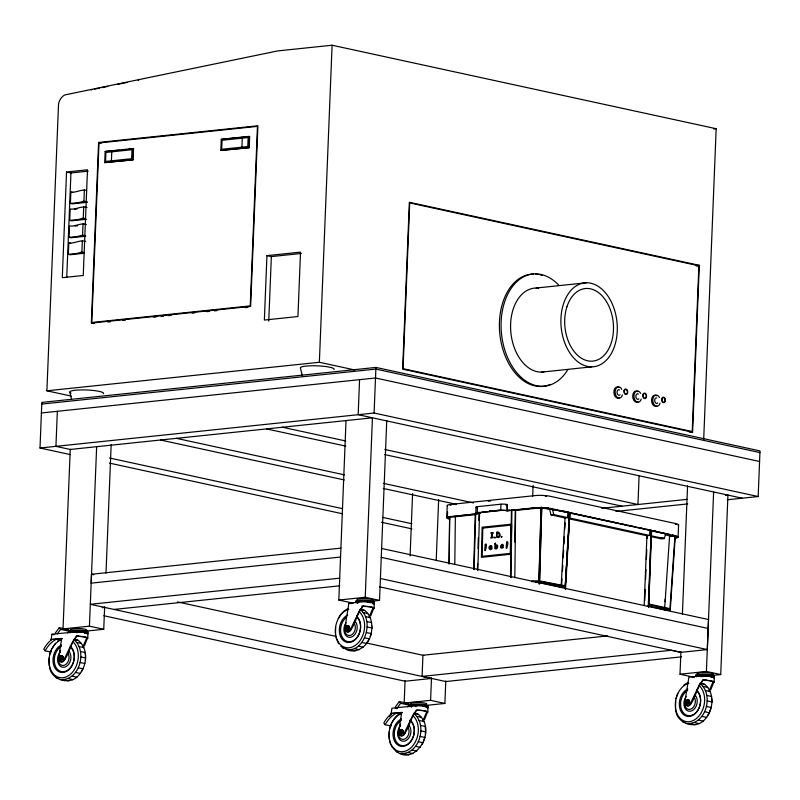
<?xml version="1.0" encoding="UTF-8"?>
<svg xmlns="http://www.w3.org/2000/svg" width="800" height="800" viewBox="0 0 800 800"><rect width="100%" height="100%" fill="white"/><g stroke="black" fill="none" stroke-linecap="round" stroke-linejoin="round"><path stroke-width="1.2" d="M62.09 655.71C64.33 656.58 63 660.87 60.6 659.97A6.87 4.66 -68.1 0 1 61.96 655.65L63.23 657.61M348.39 625.73C350.65 626.6 349.28 630.9 346.9 630A6.87 4.66 -68.1 0 1 348.26 625.67L349.53 627.63M403.24 731.69L402.18 733.75L400.62 733.9A2.26 1.65 -77.7 0 1 399.72 731.13A2.26 1.65 -77.7 0 1 401.94 729.58L403.24 731.53M449.07 563.01L449.63 516.82L449.92 517.27M449.1 564.16L449.68 516.72L450.3 516.36M454.79 564.44L455.36 517L455.98 516.75A6.41 1.02 2.3 0 1 456.86 516.59L475.32 514.65M511.06 577.69L511.9 509.62M514.81 577.84L515.63 510.43L513.77 510.03M689.55 701.72L688.48 703.77L686.92 703.92A6.87 4.66 -68.1 0 1 687.34 701.7A6.87 4.66 -68.1 0 1 688.28 699.6L689.55 701.56M510.52 576.97L511.44 509.67M514.79 542.05L515.27 509.92M511.61 525.35L510.94 554.23L481.42 557.32L482.12 527.24L511.63 524.15M473.69 569.25L475.25 513.46M477.43 569.6L477.6 563.45M478.02 548.7L478.32 537.63M478.8 520.42L478.97 514.27M538.85 580.59L541.11 507.15L539.06 580.92L534.26 580.93A13.88 2.22 2.3 0 0 532.62 581.03L531.81 581.09M539.47 580.62L541.73 507.18L539.68 580.95L565.28 585.86L565.13 588.92L569.84 512.64L562.79 510.9M474.06 569.59L475.71 513.41M477.81 570.6L479.59 512.43M648.64 607.07L651.64 530.42L646.37 529.28M569.04 518.8L646.92 535.73L649.68 535.44L649.87 529.62M648.65 607.05L651.22 530.33L569.38 512.69M340.94 548.14L91.48 574.26L91.17 583.15L340.58 557.04M644.17 605.5L646.92 535.73M648.27 606.31L651.22 530.33M70.48 454.64L40 448.01L41.83 402.4L375.93 367.42L760 450.92L758.17 496.53L727.37 499.76M71.28 396.1L46.89 390.8L58.54 104.1A11.31 8.26 -77.7 0 1 64.85 94.93L277.6 50.93L332.1 45.23L716.17 128.72L703.69 439.53M66.54 171.99L62.29 277.67L83.25 275.48L87.5 169.79L66.54 171.99L70.94 172.95L88.2 171.14M57.34 411.3L55.93 446.35L70.56 449.53M66.75 277.38L70.94 172.95M83.86 253.31L70.24 254.74L68.36 254.33L68.81 242.98C74.65 243.83 80.04 239.42 85.68 241.46M85.78 236.22L70.92 237.77L69.04 237.36L69.49 226.02C75.33 226.86 80.72 222.46 86.36 224.5M86.46 219.25L71.6 220.81L69.72 220.4L70.18 209.05C76.01 209.9 81.4 205.49 87.04 207.54M87.14 202.29L72.28 203.85L70.4 203.44L70.86 192.09C76.31 192.92 81.36 188.99 86.61 190.33M71.38 630.74L63.03 628.93L70.24 449.34M84.11 252.57L81.89 252.08L82.35 240.74M84.8 235.6L82.57 235.12L83.03 223.77M85.48 218.64L83.26 218.16L83.71 206.81M87.27 201.92L83.94 201.2L84.39 189.85M76.77 632.81L76.81 631.93M91.34 323.08L98.6 142.45L257.9 125.77L250.64 306.4L91.34 323.08L93.55 323.56M91.79 322.48L99 142.96L257.46 126.37L250.25 305.89L91.79 322.48L94.61 323.1M84.85 633.55L84.88 632.67M104.71 162.59L105.16 151.46L132.87 148.56L133.54 148.71L133.1 159.83L104.71 162.59L133.1 159.83M87.77 638.19L87.94 633.78M104.65 606.82L103.75 629.27L89.44 626.16L96.65 446.57M111.41 160.82L111.77 151.83M106 573.15L111.16 444.69M132.42 159.69L132.87 148.56M220.83 150.43L221.27 139.3L248.98 136.4L249.66 136.55L249.21 147.67L220.83 150.43L249.21 147.67M241.92 147.16L242.28 138.16M248.53 147.53L248.98 136.4M266.94 255.64L264.36 320.05L297.94 316.53L300.52 252.12L266.94 255.64L271.35 256.6L301.33 253.46M268.76 321.01L271.35 256.6M354.72 369.96L319.36 362.27L332.1 45.23M353.13 603.15L338.82 600.04L346.03 420.45M359.57 379.66L358.17 414.7L742.24 498.2M357.72 603.21L357.75 602.33M386.75 420.79L379.53 600.38L365.23 597.27L372.44 417.68M758.17 496.53L374.1 413.03L375.93 367.42M374.07 608.21L374.25 603.8M410.14 704.39L404.18 703.1L405.08 680.65M410.09 555.93L412.59 493.57M411.43 707.11L411.47 706.23M681.58 656.85L445.81 681.54L422.09 676.38L422.94 655.24L607.83 635.89M427.78 712.11L427.96 707.7M445.8 680.99L444.89 703.44L430.59 700.33L431.49 677.88M436.2 560.65L438.65 499.54M446.74 517.7L447.24 505.46M447.41 516.56L447.6 511.91M475.78 513.2L476.03 507.08M449.43 519.02A10.55 1.69 2.3 0 1 450.22 516.67L476.89 513.74A4.34 0.69 2.3 0 1 477.22 512.78L477.46 506.66L500.98 504.19A4.34 0.69 2.3 0 1 507.11 504.49L507.28 510.7L534.83 507.81A10.55 1.69 2.3 0 1 549.71 508.52M476.12 513.5L480.62 513.03L478.52 512.27M477.22 512.78L500.73 510.31L500.98 504.19M674.62 538.2A10.55 1.69 2.3 0 0 675.42 535.85L549.26 508.57A9.94 1.59 2.3 0 0 535.23 507.9L507.23 510.83L507.11 504.49M532.67 496.28L533.1 485.41M538.94 583.98L539.04 581.53L534.24 581.55A13.88 2.22 2.3 0 0 532.6 581.64L531.79 581.7M539.56 584.01L539.65 581.56L542.36 581.76L565.25 586.47L561.1 586.91L539.41 582.46L539.65 581.56M639.11 475.51L637.94 504.51L384.74 449.46M644.74 600.7L645.19 589.47M645.58 579.49L645.98 569.51M646.38 559.53L646.78 549.55M647.23 538.32L647.33 535.82M678.1 537.17L678.59 524.94M694.31 677.33L680 674.22L680.91 651.77M682.41 614.35L687.57 485.89M692.23 431.55L698.89 265.8L409.71 202.93L403.05 368.68L692.23 431.55L689.09 431.88M692.59 432.19L699.29 265.32L409.35 202.29L402.65 369.15L692.59 432.19L690.27 432.43M701.01 676.79L701.04 675.91M703.1 676.76L703.13 675.87M727.94 494.97L720.72 674.56L706.41 671.45L713.63 491.86M379.66 586.85L680.92 652.35L707.33 649.58L708.54 619.55L381.62 548.47M711.17 677.5L711.2 676.61M714.09 682.14L714.27 677.72M549.72 509.6L550.99 514.87L565.03 517.93L567.8 517.64L568.04 512.69C559.21 510.44 550.48 509.34 541.56 508.08M568.21 517.73L568.38 514.25M561.52 587.53L562.01 578.84M562.43 571.39L562.78 565.19M563.2 557.74L563.62 550.29M563.98 544.08L564.4 536.64M564.82 529.19L565.17 522.98M565.53 589.58L569.84 512.64L568.04 512.69M561.2 585.05L565.03 517.93M562.16 586.19L565.28 585.86L569.42 512.55L565.97 511.69M565.28 585.86L569.84 512.64M665.07 601.72L665.23 599.24M664.69 607.82L669.6 535.93L675.29 536.21L674.62 535.57M674.91 536.55L669.92 609.69M666.88 609.18L670.29 609.34L675.29 536.21M49.19 658.04L49.21 665.69M63.23 657.71L62.9 658.94M59.89 679.5C79.5 681.62 88.08 650.68 73.59 639.42L78.37 640.46C89.45 649.57 86.89 668.19 76.88 677.17C67.65 685.12 50.78 679.13 49.48 666.68M335.65 626.96L335.51 635.71M349.54 627.74L349.21 628.97M340.84 646.29C361.32 661.22 376.83 620.99 359.89 609.44L364.67 610.48C371.64 615.76 372.93 625.49 371.15 633.55A19.69 14.38 -77.7 0 1 370.19 636.44M389.21 731.97L389.2 739.16M399.91 753.42C419.52 755.54 428.1 724.6 413.6 713.34L418.39 714.38C439.83 731.89 410.21 773.68 391.2 745.59M675.67 700.88L675.53 709.63M686.21 723.45C705.82 725.56 714.4 694.62 699.91 683.36L704.69 684.4C715.77 693.52 713.22 712.13 703.2 721.11C693.98 729.07 677.11 723.08 675.81 710.62M62.32 638.59L51.07 639.56L51.93 634.27L76.62 631.78A9.4 1.5 2.3 0 1 87.5 634.14M59.32 657.29L59.69 654.95M60.07 652.61L60.44 650.28M373.8 604.17A9.4 1.5 2.3 0 0 362.93 601.8L348.88 603.18L345.02 627.18A4.03 2.94 -77.7 0 0 346.58 631.7A4.03 2.94 -77.7 0 0 350.38 629.63L358.13 613.28L362.75 606.22A9.4 1.5 2.3 0 1 373.62 608.58L370.69 616.01M345.62 627.31L346.01 624.88M402.34 712.51L391.09 713.49L391.94 708.19L416.64 705.7A9.4 1.5 2.3 0 1 427.51 708.07M400.08 726.54L400.46 724.2M670.29 609.34L668.33 608.28L648.74 604.01M669.89 610.3L670.2 609.69L668.3 608.9L648.72 604.62M539.04 581.53L538.79 582.43L536.97 582.43A6.41 1.02 2.3 0 0 535.69 582.5L535.56 582.51M60.86 660.03L60.87 659.98A2.26 1.65 -77.7 0 1 59.96 657.26L59.71 657.2A6.97 0.55 17.1 0 0 62.84 658.43L61.53 657.87M62.2 655.76L62.21 655.71A2.3 1.68 -77.7 0 0 59.97 657.26L60.05 657.29M347.16 630.05L347.17 630A2.26 1.65 -77.7 0 1 346.14 628.44M348.5 625.78L348.52 625.73A2.24 1.63 -77.7 0 0 346.35 627.28M400.89 733.9L400.87 733.95A2.26 1.65 -77.7 0 1 399.98 731.18L399.73 731.12A6.97 0.55 17.1 0 0 402.86 732.35L401.55 731.79M402.22 729.68L402.23 729.63A2.26 1.65 -77.7 0 0 399.98 731.18L400.07 731.21M687.19 703.93L687.18 703.97A2.26 1.65 -77.7 0 1 686.29 701.21L686.03 701.15A6.97 0.55 17.1 0 0 689.16 702.37L686.29 701.2A2.26 1.65 -77.7 0 1 688.51 699.66L688.52 699.7M51.07 639.56L61.72 638.46L58.72 657.16A4.03 2.94 -77.7 0 0 60.27 661.68A4.03 2.94 -77.7 0 0 64.08 659.6L71.83 643.25L76.44 636.2A9.4 1.5 2.3 0 1 87.32 638.56L86.46 638.48L82.82 646.98M87.29 638.57L84.38 645.98M373.59 608.59L372.76 608.5L369.13 617M391.09 713.49L401.74 712.38L398.74 731.08A4.03 2.94 -77.7 0 0 400.29 735.6A4.03 2.94 -77.7 0 0 404.1 733.53L411.85 717.18L416.46 710.12A9.4 1.5 2.3 0 1 427.33 712.48L426.48 712.4L422.84 720.9M427.3 712.49L424.4 719.91M710.71 689.93L713.61 682.51L712.78 682.42L709.15 690.92M49.65 654.72L51.46 649.44M59.98 657.48L60.17 656.93A2.26 1.65 -77.7 0 1 62.03 655.66A2.26 1.65 -77.7 0 1 62.32 659.41A2.26 1.65 -77.7 0 1 59.63 658.39A2.26 1.65 -77.7 0 1 61.95 655.66M346.29 627.5L346.48 626.95M346.19 649.52C357.71 654.65 369.11 644.74 371.15 633.55L366.36 632.51M389.67 728.64L391.47 723.36M400 731.4L400.19 730.85M675.98 698.66L677.78 693.39M686.31 701.43L686.5 700.88M650.84 536.58L661.38 538.87L664.14 538.59L665.81 533.95L651.45 530.83M59.23 659.35A4.03 2.94 -77.7 0 0 61.62 662A4.03 2.94 -77.7 0 0 64.68 659.73C69.61 652.37 70.88 643.21 76.63 636.34A8.5 1.36 2.3 0 1 86.46 638.48M346.24 631.07A4.03 2.94 -77.7 0 0 350.98 629.76C355.91 622.39 357.18 613.23 362.93 606.37A8.5 1.36 2.3 0 1 372.76 608.5M399.95 734.97A4.03 2.94 -77.7 0 0 404.7 733.66C409.63 726.29 410.9 717.13 416.65 710.27A8.5 1.36 2.3 0 1 426.48 712.4M713.82 678.09A9.4 1.5 2.3 0 0 702.95 675.72L688.9 677.11L685.04 701.1A4.03 2.94 -77.7 0 0 686.6 705.62A4.03 2.94 -77.7 0 0 690.4 703.55L698.15 687.2L702.77 680.14A9.4 1.5 2.3 0 1 713.64 682.5M685.55 703.29A4.03 2.94 -77.7 0 0 687.94 705.94A4.03 2.94 -77.7 0 0 691 703.68C695.93 696.31 697.2 687.16 702.95 680.29A8.5 1.36 2.3 0 1 712.78 682.42M52 648.51L55.55 643.3M338.3 618.53L340.48 614.81L343.92 611.1L347.86 608.58M392.02 722.43L394.19 718.71L397.63 715L400.59 713.11M402.92 732.87L403.22 731.07L402.1 729.63M689.23 702.89L689.52 701.09L688.41 699.65M55.31 633.04L59.28 627.65L64.06 628.69M57.31 633.87L60.61 629.38L68.97 631.2L67.65 632.99M395.33 706.96L399.3 701.57L406.46 703.13M396.67 708.69L400.63 703.3L408.99 705.12L407.67 706.91M348.77 629.58L346.96 629.91A2.24 1.63 -77.7 0 1 346.21 628.08M402.49 733.48L400.68 733.81M688.79 703.5L686.98 703.83M389.54 716.19L391.53 714.35M62.55 659.48L60.66 659.89M357.38 602.73L357.46 602.67A7.8 1.24 2.3 0 1 358.34 602.41M57.62 641.08L61.55 638.56M683.94 685.02L687.88 682.5M669.42 536.13L674.1 536.25M664.4 609.87L669.08 610M94.43 89.17L99.29 88.17M101.72 87.67L107.79 86.41M117.51 84.41L127.23 82.41M119.09 150.22L105.16 151.46M121.5 149.97L126.31 149.46M128.72 149.21L133.54 148.71M249.66 136.55L221.27 139.3M713.69 128.98L716.17 128.72M83.94 201.2L79.05 202.53L70.4 203.44M74.53 209.2L77.01 208.94M83.26 218.16L78.37 219.49L69.72 220.4M75.09 226.04L77.57 225.78M82.57 235.12L77.68 236.46L69.04 237.36M81.89 252.08L77 253.42L68.36 254.33M107.93 322.01L110.41 321.75M122.79 320.45L125.26 320.19M153.74 317.21L156.21 316.95M161.16 316.43L163.64 316.17M168.59 315.65L171.07 315.39M192.11 313.19L194.59 312.93M206.97 311.64L209.44 311.38M214.4 310.86L216.87 310.6M245.35 307.62L247.82 307.36M695.81 265.69L699.29 265.32M696.79 266.02L698.89 265.8M536.14 288.04L586.44 282.77M46.89 390.8L319.36 362.27M41.76 404.07L375.86 369.09L759.93 452.59M41.41 412.97L375.5 377.99L759.58 461.49M541.43 372.13L591.73 366.86A42.17 28.02 84 0 0 612.09 303.54A42.17 28.02 84 0 0 563.44 304.05A42.17 28.02 84 0 0 591.73 366.86M40 448.01L374.1 413.03M70.24 449.46L372.47 417.81M488.25 501.24L490.54 501M489.26 511L491.68 510.74M482.41 511.85L484.83 511.59M489.67 511.09L492.09 510.83M496.93 510.32L500.56 509.94M476.72 513.31L480.21 512.94M507.4 510.1L509.61 510M515.63 510.43L537.77 508.12A6.41 1.02 2.3 0 1 539.04 508.05L540.87 508.05M601.59 508.32L687.05 499.37M725.45 495.35L727.93 495.09M550.99 514.87L553.75 514.59L567.8 517.64M615.89 511.43L687.74 503.91M660.65 538.25L663.42 537.96M339.74 578.17L90.32 604.29L431.5 678.46L405.1 681.23L103.83 615.73M102.22 607.65L104.63 607.4M114.04 609.44L339.88 585.8M63.03 628.93L89.44 626.16M338.82 600.04L365.23 597.27M86.94 631.03L103.75 629.27M373.53 601.01L379.53 600.38M361.66 606.19L363.82 605.97M76.44 636.06L78.6 635.83M422.09 676.38L671.51 650.27L681 652.33M404.18 703.1L430.59 700.33M680 674.22L706.41 671.45M395.28 708.33L397.07 708.14M428.09 705.2L444.89 703.44M713.52 675.31L720.72 674.56M702.76 680L706.01 679.66M415.05 706L416.97 705.96M449.68 516.72L455.36 517M670.27 609.96L664.58 609.68L648.06 605.81M543.06 507.61L544.56 507.86L544.06 507.76M540.98 581.99L542.48 582.24M546.56 507.65L548.69 508.04M653.58 530.77L655.93 531.22M98.6 142.45L100.8 142.93M99 142.96L100.88 143.37M70.86 192.09L72.74 192.5M68.81 242.98L70.7 243.39M282.49 427.23L345.79 441M266.56 428.9L345.68 446.1M384.64 454.57L622.01 506.18M549.91 508.3L618.43 523.2M620.86 523.73L625.71 524.79M628.14 525.31L633 526.37M639.08 527.69L643.94 528.75M652.86 530.69L669.94 534.4M546.56 508.3L548.56 508.73M665.12 534.69L669.56 535.84M569.43 517.99L649.68 535.44M651.27 535.79L664.14 538.59M507.45 505.33L507.04 505.24A4.39 0.7 2.3 0 0 505.81 505.04M176.43 438.34L344.42 474.86M383.38 483.33L473.46 502.91M507.28 510.7L506.86 510.61A4.34 0.69 2.3 0 0 500.73 510.31M160.5 440.01L344.32 479.97M383.27 488.44L456.31 504.32M479.75 512.99L477.6 512.41M109.58 458.01L342.46 508.64M382.7 517.39L411.96 523.75M109.5 463.12L342.38 513.75M381.4 522.24L411.88 528.86M658.57 607.48L660.9 607.99M381.26 557.37L708.18 628.45M380.45 578.52L707.33 649.58M348.88 603.18L351.15 603.68M363.06 612.46L367.84 613.5M703.08 686.39L707.86 687.43M365.42 616.59L370.2 617.63M705.44 690.51L710.22 691.55M366.81 621.54L371.59 622.58M706.83 695.46L711.61 696.5M367.13 626.96L371.91 628M707.15 700.89L711.93 701.93M347.84 627.89L346.01 627.22A6.97 0.55 17.1 0 0 349.15 628.45L349.4 628.51M706.38 706.43L711.16 707.47M350.38 629.63L350.98 629.76M690.4 703.55L691 703.68M91.48 574.26L93.86 574.78M364.56 637.78L369.34 638.82M704.58 711.71L709.36 712.74M177.44 601.91L336 636.38M366.49 643.01L423.82 655.47M361.84 642.44L366.63 643.48M701.86 716.36L706.65 717.4M358.4 646.15L363.18 647.19M698.42 720.07L703.2 721.11M354.46 648.66L359.24 649.7M694.48 722.59L699.26 723.63M342.43 647.81L346.02 648.59M682.45 721.73L684.84 722.25M350.3 649.82L355.08 650.86M690.32 723.74L695.1 724.78M51.93 634.27L54.2 634.76M76.76 642.44L81.54 643.48M416.78 716.36L421.56 717.4M60.05 639.96L56.47 639.18A28.2 20.59 -77.7 0 0 45.13 650.81L43.79 649.08A27.9 20.37 -77.7 0 1 51.88 639.47M400.07 713.88L396.49 713.1A28.2 20.59 -77.7 0 0 385.14 724.73L383.81 723A27.9 20.37 -77.7 0 1 391.9 713.39M79.12 646.57L83.9 647.61M419.14 720.49L423.92 721.53M80.51 651.51L85.29 652.55M420.52 725.44L425.31 726.48M80.83 656.94L85.61 657.98M420.84 730.86L425.63 731.9M45.13 650.81L51.1 652.1M385.14 724.73L391.11 726.02M80.06 662.48L84.84 663.52M420.08 736.41L424.86 737.45M64.08 659.6L64.68 659.73M404.1 733.53L404.7 733.66M78.26 667.76L83.04 668.8M418.27 741.68L423.06 742.72M75.54 672.41L80.32 673.45M415.56 746.34L420.34 747.38M72.1 676.13L76.88 677.17M412.11 750.05L416.9 751.09M68.16 678.64L72.94 679.68M408.18 752.56L412.96 753.6M56.13 677.79L58.52 678.3M396.14 751.71L398.53 752.23M64 679.79L68.78 680.83M404.01 753.72L408.8 754.76M672.37 534.93L674.06 535.37M663.23 608.49L664.03 608.7M700.93 682.69L704.69 684.4M689.11 723.63L691 724.49M360.91 608.76L364.67 610.48M414.62 712.66L418.39 714.38M401.87 753.18L404.69 754.46M74.6 638.74L78.37 640.46M62.79 679.68L64.67 680.54M407.65 703.39L408.99 705.12M399.3 701.57L400.63 703.3M67.64 629.47L68.97 631.2M59.28 627.65L60.61 629.38M338.67 643.75L336.07 637.69M389.5 740.6L390.61 744.56M302.4 376.08L300.49 368.26A16.92 2.7 2.3 0 1 317.14 365.84A16.92 2.7 2.3 0 1 334.01 369.54M69.87 392.41L71.51 399.11M552.49 509.31L553.75 514.59M72.03 632.39A7.8 1.24 2.3 0 1 75.04 632.08L76.95 632.04A7.8 1.24 2.3 0 1 82.82 632.45M84.36 632.72A7.8 1.24 2.3 0 1 85.51 633.04M70.98 632.4A7.8 1.24 2.3 0 1 79.02 631.22A7.8 1.24 2.3 0 1 86.01 633.12M72.45 641.34A19.69 14.38 -77.7 0 1 72.97 671.63A19.69 14.38 -77.7 0 1 50.45 669.02A19.69 14.38 -77.7 0 1 60.63 639.97M69.22 651.74A8.95 6.54 -77.7 0 1 68.71 664.23A8.95 6.54 -77.7 0 1 59.3 665.2A8.95 6.54 -77.7 0 1 59.81 652.72M64.99 658.2A1.79 1.31 -77.7 0 1 63.59 660.11M85.18 653.4A19.69 14.38 -77.7 0 1 85.49 657.12M85.47 658.38A19.69 14.38 -77.7 0 1 85.31 660.42M83.12 668.3A19.69 14.38 -77.7 0 1 81.32 671.57M67.68 652.91A7.24 5.28 -77.7 0 1 67.6 662.51A7.24 5.28 -77.7 0 1 60.35 664.52A7.24 5.28 -77.7 0 1 59.16 655.27M70.24 646.13A14.32 10.46 -77.7 0 1 70.31 668.16A14.32 10.46 -77.7 0 1 54.02 666.02A14.32 10.46 -77.7 0 1 61.46 644.98M70.42 647.03A13.43 9.8 -77.7 0 1 70.72 667.39A13.43 9.8 -77.7 0 1 55.48 666.31A13.43 9.8 -77.7 0 1 61.35 646.38M71.57 630.07A8.02 1.28 2.3 0 1 78.1 628.47A8.02 1.28 2.3 0 1 86.33 630.47M70.26 631.91A9.4 1.5 2.3 0 1 79.14 630.07A9.4 1.5 2.3 0 1 86.51 632.68M70.23 632.79A9.4 1.5 2.3 0 1 79.1 630.95A9.4 1.5 2.3 0 1 86.47 633.56M346.15 627.86A2.26 1.65 -77.7 0 1 346.27 627.28M367.29 602.26A7.8 1.24 2.3 0 1 370.67 602.74M372.49 603.39A7.8 1.24 2.3 0 1 372.65 603.72M357.96 602.75A7.8 1.24 2.3 0 1 364.3 601.2A7.8 1.24 2.3 0 1 372.31 603.14M358.75 611.36A19.69 14.38 -77.7 0 1 358.77 642.27A19.69 14.38 -77.7 0 1 336.25 637.58A19.69 14.38 -77.7 0 1 348.84 609.3M355.52 621.76A8.95 6.54 -77.7 0 1 355.01 634.25A8.95 6.54 -77.7 0 1 345.6 635.23A8.95 6.54 -77.7 0 1 346.11 622.74M351.29 628.23A1.79 1.31 -77.7 0 1 350.85 629.51M350.24 630.03A1.79 1.31 -77.7 0 1 349.89 630.13M371.75 625.88A19.69 14.38 -77.7 0 1 371.78 628.4M368.87 639.45A19.69 14.38 -77.7 0 1 366.93 642.58M353.98 622.94A7.24 5.28 -77.7 0 1 353.91 632.54A7.24 5.28 -77.7 0 1 346.65 634.54A7.24 5.28 -77.7 0 1 345.46 625.29M356.54 616.15A14.32 10.46 -77.7 0 1 356.61 638.18A14.32 10.46 -77.7 0 1 340.32 636.04A14.32 10.46 -77.7 0 1 347.76 615M356.73 617.05A13.43 9.8 -77.7 0 1 357.45 636.83A13.43 9.8 -77.7 0 1 342.4 637.52A13.43 9.8 -77.7 0 1 346.04 617.54M357.18 599.75A8.02 1.28 2.3 0 1 365.45 598.53A8.02 1.28 2.3 0 1 372.64 600.49M355.56 601.13A9.4 1.5 2.3 0 1 366.66 600.16A9.4 1.5 2.3 0 1 373.87 602.39M356.53 602.81A9.4 1.5 2.3 0 1 365.41 600.98A9.4 1.5 2.3 0 1 372.78 603.59M399.51 734.2A4.03 2.94 -77.7 0 1 399.25 733.27M422.84 706.37A7.8 1.24 2.3 0 1 424.38 706.64M426.21 707.29A7.8 1.24 2.3 0 1 426.37 707.62M411.67 706.65A7.8 1.24 2.3 0 1 418.02 705.1A7.8 1.24 2.3 0 1 426.03 707.04M412.46 715.26A19.69 14.38 -77.7 0 1 412.99 745.56A19.69 14.38 -77.7 0 1 390.46 742.94A19.69 14.38 -77.7 0 1 400.65 713.89M409.24 725.66A8.95 6.54 -77.7 0 1 408.73 738.15A8.95 6.54 -77.7 0 1 399.32 739.13A8.95 6.54 -77.7 0 1 399.82 726.64M404.95 732.59A1.79 1.31 -77.7 0 1 404.28 733.72M425.2 727.33A19.69 14.38 -77.7 0 1 425.51 731.04M425.49 732.3A19.69 14.38 -77.7 0 1 425.33 734.34M424.79 737.38A19.69 14.38 -77.7 0 1 423.54 741.29M423.14 742.22A19.69 14.38 -77.7 0 1 421.99 744.44M407.7 726.84A7.24 5.28 -77.7 0 1 407.62 736.44A7.24 5.28 -77.7 0 1 400.37 738.44A7.24 5.28 -77.7 0 1 399.18 729.19M410.25 720.05A14.32 10.46 -77.7 0 1 410.33 742.08A14.32 10.46 -77.7 0 1 394.03 739.94A14.32 10.46 -77.7 0 1 401.48 718.9M409.73 720.4A13.43 9.8 -77.7 0 1 411.17 740.73A13.43 9.8 -77.7 0 1 395.64 740.54A13.43 9.8 -77.7 0 1 401.37 720.3M410.89 703.65A8.02 1.28 2.3 0 1 419.16 702.43A8.02 1.28 2.3 0 1 426.35 704.39M410.28 705.83A9.4 1.5 2.3 0 1 417.93 703.95A9.4 1.5 2.3 0 1 427.58 706.29M410.25 706.71A9.4 1.5 2.3 0 1 419.12 704.88A9.4 1.5 2.3 0 1 426.49 707.49M698.36 676.33A7.8 1.24 2.3 0 1 701.36 676.02L703.28 675.99A7.8 1.24 2.3 0 1 709.14 676.39M710.69 676.67A7.8 1.24 2.3 0 1 712.51 677.31M697.3 676.34A7.8 1.24 2.3 0 1 705.34 675.16A7.8 1.24 2.3 0 1 712.33 677.07M698.77 685.29A19.69 14.38 -77.7 0 1 698.79 716.19A19.69 14.38 -77.7 0 1 676.27 711.5A19.69 14.38 -77.7 0 1 688.85 683.22M695.54 695.68A8.95 6.54 -77.7 0 1 695.03 708.17A8.95 6.54 -77.7 0 1 685.62 709.15A8.95 6.54 -77.7 0 1 686.13 696.66M691.31 702.15A1.79 1.31 -77.7 0 1 690.87 703.44M690.59 703.75A1.79 1.31 -77.7 0 1 689.91 704.05M711.67 698.56A19.69 14.38 -77.7 0 1 711.8 702.32M711.09 707.4A19.69 14.38 -77.7 0 1 709.44 712.24M708.89 713.37A19.69 14.38 -77.7 0 1 707.64 715.52M694 696.86A7.24 5.28 -77.7 0 1 693.93 706.46A7.24 5.28 -77.7 0 1 686.67 708.47A7.24 5.28 -77.7 0 1 685.48 699.21M696.56 690.08A14.32 10.46 -77.7 0 1 696.63 712.1A14.32 10.46 -77.7 0 1 680.34 709.97A14.32 10.46 -77.7 0 1 687.78 688.93M696.75 690.97A13.43 9.8 -77.7 0 1 697.04 711.34A13.43 9.8 -77.7 0 1 681.8 710.25A13.43 9.8 -77.7 0 1 687.67 690.32M697.89 674.02A8.02 1.28 2.3 0 1 704.42 672.41A8.02 1.28 2.3 0 1 712.66 674.41M696.59 675.85A9.4 1.5 2.3 0 1 705.46 674.02A9.4 1.5 2.3 0 1 712.83 676.63M696.55 676.73A9.4 1.5 2.3 0 1 705.43 674.9A9.4 1.5 2.3 0 1 712.8 677.51M674.95 535.89A9.94 1.59 2.3 0 1 675.12 538M678.09 525.35A10.55 1.69 2.3 0 0 675.91 523.61L550.2 496.28A10.55 1.69 2.3 0 0 535.32 495.57L450.72 504.43A10.55 1.69 2.3 0 0 447.45 505.91M450.2 505.25A9.94 1.59 2.3 0 1 451.12 505.13M449.9 518.98A9.94 1.59 2.3 0 1 450.65 516.76L477.76 513.79A4.39 0.7 2.3 0 1 477.63 512.87L501.15 510.4A4.39 0.7 2.3 0 1 506.81 510.74M545.42 496.33A9.94 1.59 2.3 0 1 546.62 496.45M675.42 524.27A9.94 1.59 2.3 0 1 676.23 524.47M477.14 507.63A4.34 0.69 2.3 0 1 477.46 506.66M476.96 507.62A4.39 0.7 2.3 0 1 477.3 507.48M138.16 80.16A2.82 0.59 -1 0 1 138.77 80.06M91.11 90.02A2.82 0.59 -1 0 1 92 89.67M619.16 397.94A5.64 3.75 84 0 1 613.87 392.25A5.64 3.75 84 0 1 619.01 387.57M622.42 394.96A5.64 3.75 84 0 1 616.95 397.02A5.64 3.75 84 0 1 616.06 388.42A5.64 3.75 84 0 1 621.84 389.35M620.07 394.8A2.8 1.86 84 0 1 617.05 392.67A2.8 1.86 84 0 1 619.58 389.98M637.99 402.03A5.64 3.75 84 0 1 632.7 396.34A5.64 3.75 84 0 1 637.84 391.66M641.24 399.06A5.64 3.75 84 0 1 635.77 401.11A5.64 3.75 84 0 1 634.89 392.52A5.64 3.75 84 0 1 640.67 393.45M638.9 398.89A2.8 1.86 84 0 1 635.88 396.76A2.8 1.86 84 0 1 638.4 394.07M656.82 406.12A5.64 3.75 84 0 1 651.53 400.44A5.64 3.75 84 0 1 656.66 395.76M660.07 403.15A5.64 3.75 84 0 1 654.6 405.2A5.64 3.75 84 0 1 653.72 396.61A5.64 3.75 84 0 1 659.5 397.54M657.73 402.98A2.8 1.86 84 0 1 654.76 401.21A2.8 1.86 84 0 1 656.76 397.93M550.24 384.46A56.39 37.46 84 0 1 500.33 337.98A56.39 37.46 84 0 1 533.57 274.04M535.75 274.11A56.39 37.46 84 0 1 537.95 274.37M540.16 274.83A56.39 37.46 84 0 1 542.34 275.47M567.84 369.56A56.39 37.46 84 0 1 516.02 371.8A56.39 37.46 84 0 1 507.74 294.25A56.39 37.46 84 0 1 558.84 285.25M543.86 371.94A42.17 28.02 84 0 1 510.7 330.38A42.17 28.02 84 0 1 538.59 288.17M71.03 393.13A16.92 2.7 2.3 0 1 84.32 389.92A16.92 2.7 2.3 0 1 103.39 393.69M496.64 532.31L496.52 537.24L498.6 537.57A2.34 1.72 -79.7 0 0 499.55 536.75C501.62 534.9 498.27 530.45 496.64 532.31M491.54 535.42L491.51 537.11C487.92 538.99 496.29 537.42 492.3 536.95L492.43 533.43C496.4 532.22 487.99 532.48 491.65 533.47L491.54 535.42M482.79 528.08L482.14 556.32L510.27 553.38L510.92 525.14L482.79 528.08M485.27 544.42C483.25 560.08 488.67 541.1 485.27 544.42M494.94 543.79L494.83 548.77L496.49 548.89L497.5 547.88L497.7 545.92L496.97 544.86L495.6 545.15L495.5 543.01L494.94 543.79M495.57 546.25C495.32 551.23 498.65 544.19 495.57 546.25M497.39 532.91C495.1 540.93 502.69 534.34 497.39 532.91M506.7 542.18C504.67 557.83 510.09 538.86 506.7 542.18M105.92 152.44L105.56 161.43L131.66 158.7L132.02 149.71L105.92 152.44M222.03 140.29L221.67 149.28L247.77 146.54L248.13 137.55L222.03 140.29M491.7 546.73C493.02 549.11 490.35 550.81 489.11 548.66A2.86 2.1 -79.7 0 1 489.08 547.39C488.8 545.65 492.3 544.6 491.7 546.73M490.94 546.76C491.82 548.06 489.79 549.7 489.82 547.78A1.28 0.94 -79.7 0 1 490 547.04L490.28 546.63A1.17 0.86 -79.7 0 1 490.81 546.35L490.94 546.76M500.67 546.29C499.68 550.45 506.11 546.25 501.96 547.43C504.79 546.51 502.43 541.4 500.67 546.29M495.28 537.53C494.27 539.32 494.31 535.94 495.28 537.53M501.94 536.84C500.93 538.63 500.97 535.24 501.94 536.84M501.54 545.76L502.66 545.26L501.54 545.76M348.62 629.43A2.26 1.65 -77.7 0 0 348.26 625.68A2.26 1.65 -77.7 0 0 345.93 628.41A2.26 1.65 -77.7 0 0 348.62 629.43M402.87 732.35A2.26 1.65 -77.7 0 0 401.97 729.58A6.87 4.66 -68.1 0 0 400.62 733.9A2.26 1.65 -77.7 0 0 402.87 732.35M688.64 703.35A2.26 1.65 -77.7 0 0 688.28 699.6A2.26 1.65 -77.7 0 0 685.95 702.33A2.26 1.65 -77.7 0 0 688.64 703.35M624.11 390.52A2.8 1.86 84 0 0 626.14 394.53A2.8 1.86 84 0 0 627.31 390.2A2.8 1.86 84 0 0 624.11 390.52M624.42 390.74A2.29 1.52 84 0 0 626.09 394.03A2.29 1.52 84 0 0 627.05 390.48A2.29 1.52 84 0 0 624.42 390.74M642.94 394.62A2.8 1.86 84 0 0 644.97 398.63A2.8 1.86 84 0 0 646.14 394.3A2.8 1.86 84 0 0 642.94 394.62M643.25 394.84A2.29 1.52 84 0 0 644.91 398.13A2.29 1.52 84 0 0 645.88 394.57A2.29 1.52 84 0 0 643.25 394.84M661.76 398.71A2.8 1.86 84 0 0 663.79 402.72A2.8 1.86 84 0 0 664.97 398.39A2.8 1.86 84 0 0 661.76 398.71M662.08 398.93A2.29 1.52 84 0 0 663.74 402.22A2.29 1.52 84 0 0 664.7 398.67A2.29 1.52 84 0 0 662.08 398.93M566.9 306.85A36.48 24.24 84 0 0 591.37 361.19A36.48 24.24 84 0 0 608.99 306.41A36.48 24.24 84 0 0 566.9 306.85"/></g></svg>
